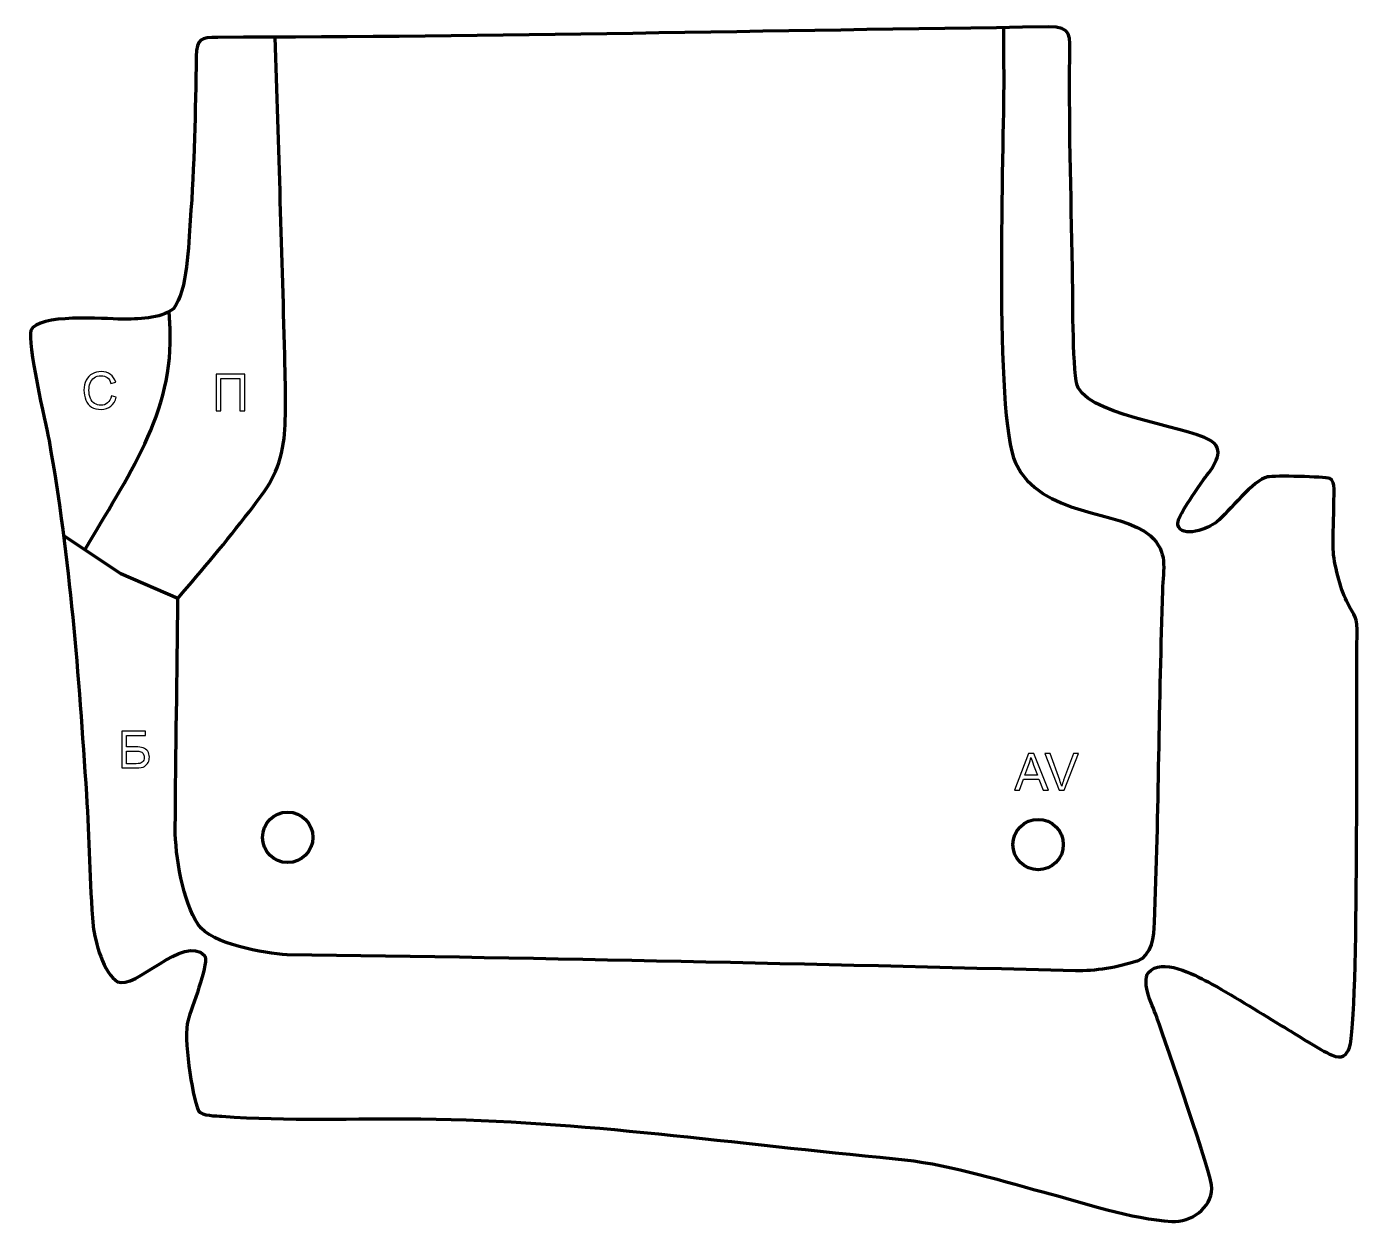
# Model space of a CAD drawing. Header units: millimetres. Extents: x -604 to 58, y 164 to 758.
import ezdxf

# ---------------------------------------------------------------- set-up
doc = ezdxf.new("R2010")
doc.units = ezdxf.units.MM
doc.header["$MEASUREMENT"] = 0
doc.layers.add('layer 2', color=7, linetype='Continuous')
doc.layers.add('layer 3', color=7, linetype='Continuous')

msp = doc.modelspace()

# ---------------------------------------------------------------- linework, layer by layer
at = {"layer": 'layer 2', "color": 142, "lineweight": 200}
for centre in [(-474.4503, 355.3062), (-101.9171, 351.7343)]:
    msp.add_ellipse(centre, major_axis=(0, 12.5), ratio=1, dxfattribs=at)
at = {"layer": 'layer 2', "color": 142, "lineweight": 158}
for points, knots in [([(-119.1078, 757.1598), (-119.08, 748.6691), (-119.0522, 740.1785), (-119.0244, 731.6878), (-119.0244, 731.6878), (-118.9167, 698.812), (-124.0797, 564.6964), (-113.14, 541.0883), (-113.14, 541.0883), (-100.6487, 514.1319), (-61.2893, 517.9732), (-46.108, 504.9447), (-46.108, 504.9447), (-37.3219, 496.7173), (-39.8285, 489.0441), (-40.2068, 477.7572), (-40.2068, 477.7572), (-42.0459, 422.8858), (-42.2307, 367.8476), (-44.274, 313.0425), (-44.274, 313.0425), (-44.5286, 306.215), (-45.4363, 296.682), (-52.8069, 293.9204), (-52.8069, 293.9204), (-61.8281, 290.7851), (-73.8584, 288.8099), (-83.4158, 289.0525), (-83.4158, 289.0525), (-213.8223, 292.3637), (-344.3402, 295.3559), (-474.7766, 297.0579), (-474.7766, 297.0579), (-486.0532, 297.6264), (-512.3646, 302.2691), (-518.9276, 312.0227), (-518.9276, 312.0227), (-526.4092, 323.1414), (-530.3612, 346.2895), (-530.2947, 359.726), (-530.2947, 359.726), (-530.1065, 397.723), (-529.2871, 435.8467), (-528.9566, 473.8735), (-528.9566, 473.8735), (-516.703, 488.3935), (-505.0845, 501.8756), (-493.5095, 517.0404), (-493.5095, 517.0404), (-484.4249, 528.9425), (-478.8028, 535.8363), (-476.5277, 551.3696), (-476.5277, 551.3696), (-475.0756, 561.2843), (-475.5829, 578.8403), (-475.8435, 589.6211), (-475.8435, 589.6211), (-477.1552, 643.8874), (-478.9983, 698.1386), (-480.7567, 752.3917)], [0, 0, 0, 0, 0.0625, 0.0625, 0.0625, 0.0625, 0.125, 0.125, 0.125, 0.125, 0.1875, 0.1875, 0.1875, 0.1875, 0.25, 0.25, 0.25, 0.25, 0.3125, 0.3125, 0.3125, 0.3125, 0.375, 0.375, 0.375, 0.375, 0.4375, 0.4375, 0.4375, 0.4375, 0.5, 0.5, 0.5, 0.5, 0.5625, 0.5625, 0.5625, 0.5625, 0.625, 0.625, 0.625, 0.625, 0.6875, 0.6875, 0.6875, 0.6875, 0.75, 0.75, 0.75, 0.75, 0.8125, 0.8125, 0.8125, 0.8125, 0.875, 0.875, 0.875, 0.875, 1, 1, 1, 1]), ([(-574.8619, 498.4131), (-554.7051, 533.3306), (-530.5489, 566.0655), (-532.8941, 608.5034), (-532.8941, 608.5034), (-533.0357, 611.066), (-533.1885, 613.628), (-533.3297, 616.1908)], [0, 0, 0, 0, 0.33333333, 0.33333333, 0.33333333, 0.33333333, 1, 1, 1, 1]), ([(-528.9566, 473.8735), (-528.9566, 473.8735), (-557.2886, 486.004), (-557.2886, 486.004), (-557.2886, 486.004), (-557.2886, 486.004), (-585.7672, 505.0523), (-585.7672, 505.0523)], [0, 0, 0, 0, 0.33333333, 0.33333333, 0.33333333, 0.33333333, 1, 1, 1, 1])]:
    msp.add_open_spline(points, degree=3, knots=knots, dxfattribs=at)
at = {"layer": 'layer 2', "color": 142}
for points, knots in [([(-561.972, 574.3468), (-561.972, 574.3468), (-559.559, 573.7372), (-559.559, 573.7372), (-559.559, 573.7372), (-560.0628, 571.7603), (-560.9687, 570.2574), (-562.2768, 569.2203), (-562.2768, 569.2203), (-563.5849, 568.1831), (-565.1851, 567.6624), (-567.0774, 567.6624), (-567.0774, 567.6624), (-569.0332, 567.6624), (-570.6249, 568.0603), (-571.8526, 568.8604), (-571.8526, 568.8604), (-573.0803, 569.6563), (-574.0116, 570.812), (-574.6508, 572.3233), (-574.6508, 572.3233), (-575.2901, 573.8388), (-575.6118, 575.4602), (-575.6118, 577.1959), (-575.6118, 577.1959), (-575.6118, 579.0882), (-575.252, 580.7392), (-574.5281, 582.1489), (-574.5281, 582.1489), (-573.8042, 583.5586), (-572.7755, 584.6296), (-571.442, 585.362), (-571.442, 585.362), (-570.1085, 586.0943), (-568.6395, 586.4584), (-567.0393, 586.4584), (-567.0393, 586.4584), (-565.219, 586.4584), (-563.6907, 585.997), (-562.4546, 585.0699), (-562.4546, 585.0699), (-561.2142, 584.1428), (-560.3506, 582.8431), (-559.8638, 581.1667), (-559.8638, 581.1667), (-559.8638, 581.1667), (-562.226, 580.6079), (-562.226, 580.6079), (-562.226, 580.6079), (-562.6451, 581.9287), (-563.2589, 582.8939), (-564.059, 583.4951), (-564.059, 583.4951), (-564.8591, 584.1004), (-565.8667, 584.401), (-567.0816, 584.401), (-567.0816, 584.401), (-568.4744, 584.401), (-569.6428, 584.0666), (-570.5784, 583.3977), (-570.5784, 583.3977), (-571.5139, 582.7288), (-572.1743, 581.8271), (-572.5511, 580.7011), (-572.5511, 580.7011), (-572.9321, 579.5708), (-573.1226, 578.4066), (-573.1226, 577.2086), (-573.1226, 577.2086), (-573.1226, 575.6634), (-572.8982, 574.313), (-572.4495, 573.1615), (-572.4495, 573.1615), (-572.0008, 572.0058), (-571.3023, 571.1464), (-570.354, 570.5749), (-570.354, 570.5749), (-569.4057, 570.0034), (-568.3813, 569.7198), (-567.2764, 569.7198), (-567.2764, 569.7198), (-565.9302, 569.7198), (-564.7956, 570.1093), (-563.8643, 570.884), (-563.8643, 570.884), (-562.933, 571.6629), (-562.3022, 572.8144), (-561.972, 574.3468)], [0, 0, 0, 0, 0.04347826, 0.04347826, 0.04347826, 0.04347826, 0.08695652, 0.08695652, 0.08695652, 0.08695652, 0.13043478, 0.13043478, 0.13043478, 0.13043478, 0.17391304, 0.17391304, 0.17391304, 0.17391304, 0.2173913, 0.2173913, 0.2173913, 0.2173913, 0.26086957, 0.26086957, 0.26086957, 0.26086957, 0.30434783, 0.30434783, 0.30434783, 0.30434783, 0.34782609, 0.34782609, 0.34782609, 0.34782609, 0.39130435, 0.39130435, 0.39130435, 0.39130435, 0.43478261, 0.43478261, 0.43478261, 0.43478261, 0.47826087, 0.47826087, 0.47826087, 0.47826087, 0.52173913, 0.52173913, 0.52173913, 0.52173913, 0.56521739, 0.56521739, 0.56521739, 0.56521739, 0.60869565, 0.60869565, 0.60869565, 0.60869565, 0.65217391, 0.65217391, 0.65217391, 0.65217391, 0.69565217, 0.69565217, 0.69565217, 0.69565217, 0.73913043, 0.73913043, 0.73913043, 0.73913043, 0.7826087, 0.7826087, 0.7826087, 0.7826087, 0.82608696, 0.82608696, 0.82608696, 0.82608696, 0.86956522, 0.86956522, 0.86956522, 0.86956522, 0.91304348, 0.91304348, 0.91304348, 0.91304348, 1, 1, 1, 1]), ([(-510.0318, 585.0952), (-510.0318, 585.0952), (-495.757, 585.0952), (-495.757, 585.0952), (-495.757, 585.0952), (-495.757, 585.0952), (-495.757, 566.9088), (-495.757, 566.9088), (-495.757, 566.9088), (-495.757, 566.9088), (-498.17, 566.9088), (-498.17, 566.9088), (-498.17, 566.9088), (-498.17, 566.9088), (-498.17, 582.9616), (-498.17, 582.9616), (-498.17, 582.9616), (-498.17, 582.9616), (-507.6188, 582.9616), (-507.6188, 582.9616), (-507.6188, 582.9616), (-507.6188, 582.9616), (-507.6188, 566.9088), (-507.6188, 566.9088), (-507.6188, 566.9088), (-507.6188, 566.9088), (-510.0318, 566.9088), (-510.0318, 566.9088), (-510.0318, 566.9088), (-510.0318, 566.9088), (-510.0318, 585.0952), (-510.0318, 585.0952)], [0, 0, 0, 0, 0.11111111, 0.11111111, 0.11111111, 0.11111111, 0.22222222, 0.22222222, 0.22222222, 0.22222222, 0.33333333, 0.33333333, 0.33333333, 0.33333333, 0.44444444, 0.44444444, 0.44444444, 0.44444444, 0.55555556, 0.55555556, 0.55555556, 0.55555556, 0.66666667, 0.66666667, 0.66666667, 0.66666667, 0.77777778, 0.77777778, 0.77777778, 0.77777778, 1, 1, 1, 1]), ([(-556.8475, 407.9567), (-556.8475, 407.9567), (-545.0365, 407.9567), (-545.0365, 407.9567), (-545.0365, 407.9567), (-545.0365, 407.9567), (-545.0365, 405.8231), (-545.0365, 405.8231), (-545.0365, 405.8231), (-545.0365, 405.8231), (-554.4345, 405.8231), (-554.4345, 405.8231), (-554.4345, 405.8231), (-554.4345, 405.8231), (-554.4345, 400.2097), (-554.4345, 400.2097), (-554.4345, 400.2097), (-554.4345, 400.2097), (-550.0911, 400.2097), (-550.0911, 400.2097), (-550.0911, 400.2097), (-548.4867, 400.2097), (-547.2124, 400.0573), (-546.2642, 399.7483), (-546.2642, 399.7483), (-545.3159, 399.4435), (-544.5581, 398.8677), (-543.9866, 398.0168), (-543.9866, 398.0168), (-543.4151, 397.1702), (-543.1315, 396.1838), (-543.1315, 395.0577), (-543.1315, 395.0577), (-543.1315, 394.1391), (-543.3347, 393.2797), (-543.7453, 392.4839), (-543.7453, 392.4839), (-544.156, 391.6838), (-544.7656, 391.0318), (-545.5784, 390.5281), (-545.5784, 390.5281), (-546.3869, 390.0243), (-547.7712, 389.7703), (-549.7228, 389.7703), (-549.7228, 389.7703), (-549.7228, 389.7703), (-556.8475, 389.7703), (-556.8475, 389.7703), (-556.8475, 389.7703), (-556.8475, 389.7703), (-556.8475, 407.9567), (-556.8475, 407.9567)], [0, 0, 0, 0, 0.07142857, 0.07142857, 0.07142857, 0.07142857, 0.14285714, 0.14285714, 0.14285714, 0.14285714, 0.21428571, 0.21428571, 0.21428571, 0.21428571, 0.28571429, 0.28571429, 0.28571429, 0.28571429, 0.35714286, 0.35714286, 0.35714286, 0.35714286, 0.42857143, 0.42857143, 0.42857143, 0.42857143, 0.5, 0.5, 0.5, 0.5, 0.57142857, 0.57142857, 0.57142857, 0.57142857, 0.64285714, 0.64285714, 0.64285714, 0.64285714, 0.71428571, 0.71428571, 0.71428571, 0.71428571, 0.78571429, 0.78571429, 0.78571429, 0.78571429, 0.85714286, 0.85714286, 0.85714286, 0.85714286, 1, 1, 1, 1]), ([(-554.4345, 391.8277), (-554.4345, 391.8277), (-549.6212, 391.8277), (-549.6212, 391.8277), (-549.6212, 391.8277), (-548.3216, 391.8277), (-547.3479, 392.0902), (-546.696, 392.6193), (-546.696, 392.6193), (-546.0483, 393.1485), (-545.7223, 393.9401), (-545.7223, 394.9942), (-545.7223, 394.9942), (-545.7223, 395.7478), (-545.9086, 396.3743), (-546.2811, 396.8781), (-546.2811, 396.8781), (-546.6536, 397.3818), (-547.1701, 397.7163), (-547.8305, 397.8814), (-547.8305, 397.8814), (-548.4951, 398.0465), (-549.6254, 398.1269), (-551.2214, 398.1269), (-551.2214, 398.1269), (-551.2214, 398.1269), (-554.4345, 398.1269), (-554.4345, 398.1269), (-554.4345, 398.1269), (-554.4345, 398.1269), (-554.4345, 391.8277), (-554.4345, 391.8277)], [0, 0, 0, 0, 0.11111111, 0.11111111, 0.11111111, 0.11111111, 0.22222222, 0.22222222, 0.22222222, 0.22222222, 0.33333333, 0.33333333, 0.33333333, 0.33333333, 0.44444444, 0.44444444, 0.44444444, 0.44444444, 0.55555556, 0.55555556, 0.55555556, 0.55555556, 0.66666667, 0.66666667, 0.66666667, 0.66666667, 0.77777778, 0.77777778, 0.77777778, 0.77777778, 1, 1, 1, 1]), ([(-113.7294, 378.6575), (-113.7294, 378.6575), (-106.7529, 396.8439), (-106.7529, 396.8439), (-106.7529, 396.8439), (-106.7529, 396.8439), (-104.107, 396.8439), (-104.107, 396.8439), (-104.107, 396.8439), (-104.107, 396.8439), (-96.7029, 378.6575), (-96.7029, 378.6575), (-96.7029, 378.6575), (-96.7029, 378.6575), (-99.4419, 378.6575), (-99.4419, 378.6575), (-99.4419, 378.6575), (-99.4419, 378.6575), (-101.5459, 384.1693), (-101.5459, 384.1693), (-101.5459, 384.1693), (-101.5459, 384.1693), (-109.204, 384.1693), (-109.204, 384.1693), (-109.204, 384.1693), (-109.204, 384.1693), (-111.1767, 378.6575), (-111.1767, 378.6575), (-111.1767, 378.6575), (-111.1767, 378.6575), (-113.7294, 378.6575), (-113.7294, 378.6575)], [0, 0, 0, 0, 0.11111111, 0.11111111, 0.11111111, 0.11111111, 0.22222222, 0.22222222, 0.22222222, 0.22222222, 0.33333333, 0.33333333, 0.33333333, 0.33333333, 0.44444444, 0.44444444, 0.44444444, 0.44444444, 0.55555556, 0.55555556, 0.55555556, 0.55555556, 0.66666667, 0.66666667, 0.66666667, 0.66666667, 0.77777778, 0.77777778, 0.77777778, 0.77777778, 1, 1, 1, 1]), ([(-108.497, 386.1251), (-108.497, 386.1251), (-102.2994, 386.1251), (-102.2994, 386.1251), (-102.2994, 386.1251), (-102.2994, 386.1251), (-104.1959, 391.167), (-104.1959, 391.167), (-104.1959, 391.167), (-104.7674, 392.6995), (-105.1992, 393.9652), (-105.4998, 394.9643), (-105.4998, 394.9643), (-105.7496, 393.779), (-106.084, 392.6148), (-106.5031, 391.4633), (-106.5031, 391.4633), (-106.5031, 391.4633), (-108.497, 386.1251), (-108.497, 386.1251)], [0, 0, 0, 0, 0.16666667, 0.16666667, 0.16666667, 0.16666667, 0.33333333, 0.33333333, 0.33333333, 0.33333333, 0.5, 0.5, 0.5, 0.5, 0.66666667, 0.66666667, 0.66666667, 0.66666667, 1, 1, 1, 1]), ([(-91.4959, 378.6575), (-91.4959, 378.6575), (-98.5232, 396.8439), (-98.5232, 396.8439), (-98.5232, 396.8439), (-98.5232, 396.8439), (-95.9155, 396.8439), (-95.9155, 396.8439), (-95.9155, 396.8439), (-95.9155, 396.8439), (-91.1911, 383.6274), (-91.1911, 383.6274), (-91.1911, 383.6274), (-90.8143, 382.5691), (-90.4926, 381.5785), (-90.2386, 380.6514), (-90.2386, 380.6514), (-89.9592, 381.6462), (-89.6332, 382.6368), (-89.2607, 383.6274), (-89.2607, 383.6274), (-89.2607, 383.6274), (-84.3585, 396.8439), (-84.3585, 396.8439), (-84.3585, 396.8439), (-84.3585, 396.8439), (-81.9032, 396.8439), (-81.9032, 396.8439), (-81.9032, 396.8439), (-81.9032, 396.8439), (-88.994, 378.6575), (-88.994, 378.6575), (-88.994, 378.6575), (-88.994, 378.6575), (-91.4959, 378.6575), (-91.4959, 378.6575)], [0, 0, 0, 0, 0.1, 0.1, 0.1, 0.1, 0.2, 0.2, 0.2, 0.2, 0.3, 0.3, 0.3, 0.3, 0.4, 0.4, 0.4, 0.4, 0.5, 0.5, 0.5, 0.5, 0.6, 0.6, 0.6, 0.6, 0.7, 0.7, 0.7, 0.7, 0.8, 0.8, 0.8, 0.8, 1, 1, 1, 1])]:
    msp.add_open_spline(points, degree=3, knots=knots, dxfattribs=at)
at = {"layer": 'layer 3', "color": 242, "lineweight": 158}
msp.add_open_spline([(-96.7746, 757.4615), (-84.8991, 757.6156), (-86.0302, 753.0876), (-86.2034, 742.3313), (-86.2034, 742.3313), (-86.6985, 705.498), (-85.3054, 667.7824), (-84.794, 630.8397), (-84.794, 630.8397), (-84.6928, 623.5305), (-84.8421, 583.3145), (-82.1305, 578.3197), (-82.1305, 578.3197), (-74.1448, 563.6106), (-22.3567, 558.6774), (-14.4313, 550.8177), (-14.4313, 550.8177), (-8.9782, 545.4095), (-17.1147, 536.6286), (-20.2874, 532.1063), (-20.2874, 532.1063), (-22.5416, 528.8932), (-33.5161, 513.684), (-32.6205, 510.3524), (-32.6205, 510.3524), (-30.7773, 503.4963), (-17.3283, 508.3855), (-13.2088, 511.8056), (-13.2088, 511.8056), (-7.134, 517.1051), (5.0656, 532.7703), (11.9629, 534.1768), (11.9629, 534.1768), (15.3249, 534.8624), (40.1408, 534.3874), (42.9009, 533.3104), (42.9009, 533.3104), (45.8963, 532.1415), (44.9451, 524.8748), (44.9039, 521.8728), (44.9039, 521.8728), (44.7948, 513.927), (44.4673, 506.0587), (44.5786, 498.1019), (44.5786, 498.1019), (44.6967, 491.8084), (48.2704, 478.3798), (51.1462, 472.5933), (51.1462, 472.5933), (55.5788, 463.6742), (56.6185, 466.0749), (56.396, 454.695), (56.396, 454.695), (55.8504, 427.1703), (57.5353, 265.4475), (52.6412, 251.0819), (52.6412, 251.0819), (51.3143, 247.1872), (48.7761, 245.0916), (44.1115, 247.1455), (44.1115, 247.1455), (37.348, 250.1237), (26.0933, 257.5757), (19.2715, 261.6795), (19.2715, 261.6795), (19.2715, 261.6795), (18.4729, 262.1599), (18.4729, 262.1599), (18.4729, 262.1599), (6.775, 269.1105), (-5.7113, 277.1561), (-17.5857, 283.548), (-17.5857, 283.548), (-24.3205, 287.097), (-40.7508, 295.8884), (-47.0977, 288.1842), (-47.0977, 288.1842), (-51.0888, 283.3397), (-44.6066, 270.6516), (-42.639, 264.9539), (-42.639, 264.9539), (-38.682, 253.4632), (-15.4147, 187.0833), (-15.6224, 181.1116), (-15.6224, 181.1116), (-15.9739, 171.0082), (-26.1158, 164.2455), (-35.5622, 164.7399), (-35.5622, 164.7399), (-55.3663, 165.7764), (-80.1687, 174.1936), (-99.6594, 179.4039), (-99.6594, 179.4039), (-123.8412, 185.8302), (-147.9303, 193.5468), (-172.949, 195.8369), (-172.949, 195.8369), (-253.0346, 203.2572), (-327.7217, 214.6483), (-408.3564, 215.6508), (-408.3564, 215.6508), (-440.784, 215.8712), (-474.9194, 214.5365), (-507.1215, 216.8969), (-507.1215, 216.8969), (-509.8299, 217.0954), (-517.1757, 216.9967), (-518.7184, 219.6371), (-518.7184, 219.6371), (-522.2026, 227.7895), (-526.338, 256.0855), (-523.9568, 264.5766), (-523.9568, 264.5766), (-522.2444, 270.6825), (-513.9642, 291.1744), (-515.4678, 296.0336), (-515.4678, 296.0336), (-515.4678, 296.0336), (-515.7284, 296.6537), (-515.7284, 296.6537), (-515.7284, 296.6537), (-525.88, 307.6412), (-550.6304, 279.1164), (-558.8941, 283.6776), (-558.8941, 283.6776), (-565.6683, 287.4165), (-570.3353, 303.8586), (-570.9941, 311.2737), (-570.9941, 311.2737), (-572.9113, 332.8516), (-572.9901, 354.8118), (-574.3872, 376.5124), (-574.3872, 376.5124), (-578.3458, 436.5835), (-582.431, 492.7231), (-592.9462, 552.2186), (-592.9462, 552.2186), (-594.6966, 560.878), (-604.0627, 601.3526), (-601.9197, 606.7775), (-601.9197, 606.7775), (-598.5606, 615.2806), (-565.1428, 612.6992), (-556.9621, 612.4431), (-556.9621, 612.4431), (-549.0505, 612.4793), (-537.7441, 612.597), (-531.2123, 617.5483), (-531.2123, 617.5483), (-524.0038, 627.0213), (-523.8382, 649.1566), (-522.8752, 661.3571), (-522.8752, 661.3571), (-520.6965, 688.9584), (-520.4068, 715.4569), (-519.8506, 742.9786), (-519.8506, 742.9786), (-519.6757, 751.6336), (-517.6664, 752.3079), (-509.2208, 752.3174), (-509.2208, 752.3174), (-372.1253, 752.4718), (-234.0551, 755.6796), (-96.7746, 757.4615)], degree=3, knots=[0, 0, 0, 0, 0.02380952, 0.02380952, 0.02380952, 0.02380952, 0.04761905, 0.04761905, 0.04761905, 0.04761905, 0.07142857, 0.07142857, 0.07142857, 0.07142857, 0.0952381, 0.0952381, 0.0952381, 0.0952381, 0.11904762, 0.11904762, 0.11904762, 0.11904762, 0.14285714, 0.14285714, 0.14285714, 0.14285714, 0.16666667, 0.16666667, 0.16666667, 0.16666667, 0.19047619, 0.19047619, 0.19047619, 0.19047619, 0.21428571, 0.21428571, 0.21428571, 0.21428571, 0.23809524, 0.23809524, 0.23809524, 0.23809524, 0.26190476, 0.26190476, 0.26190476, 0.26190476, 0.28571429, 0.28571429, 0.28571429, 0.28571429, 0.30952381, 0.30952381, 0.30952381, 0.30952381, 0.33333333, 0.33333333, 0.33333333, 0.33333333, 0.35714286, 0.35714286, 0.35714286, 0.35714286, 0.38095238, 0.38095238, 0.38095238, 0.38095238, 0.4047619, 0.4047619, 0.4047619, 0.4047619, 0.42857143, 0.42857143, 0.42857143, 0.42857143, 0.45238095, 0.45238095, 0.45238095, 0.45238095, 0.47619048, 0.47619048, 0.47619048, 0.47619048, 0.5, 0.5, 0.5, 0.5, 0.52380952, 0.52380952, 0.52380952, 0.52380952, 0.54761905, 0.54761905, 0.54761905, 0.54761905, 0.57142857, 0.57142857, 0.57142857, 0.57142857, 0.5952381, 0.5952381, 0.5952381, 0.5952381, 0.61904762, 0.61904762, 0.61904762, 0.61904762, 0.64285714, 0.64285714, 0.64285714, 0.64285714, 0.66666667, 0.66666667, 0.66666667, 0.66666667, 0.69047619, 0.69047619, 0.69047619, 0.69047619, 0.71428571, 0.71428571, 0.71428571, 0.71428571, 0.73809524, 0.73809524, 0.73809524, 0.73809524, 0.76190476, 0.76190476, 0.76190476, 0.76190476, 0.78571429, 0.78571429, 0.78571429, 0.78571429, 0.80952381, 0.80952381, 0.80952381, 0.80952381, 0.83333333, 0.83333333, 0.83333333, 0.83333333, 0.85714286, 0.85714286, 0.85714286, 0.85714286, 0.88095238, 0.88095238, 0.88095238, 0.88095238, 0.9047619, 0.9047619, 0.9047619, 0.9047619, 0.92857143, 0.92857143, 0.92857143, 0.92857143, 0.95238095, 0.95238095, 0.95238095, 0.95238095, 1, 1, 1, 1], dxfattribs=at)

doc.saveas('drawing.dxf')
